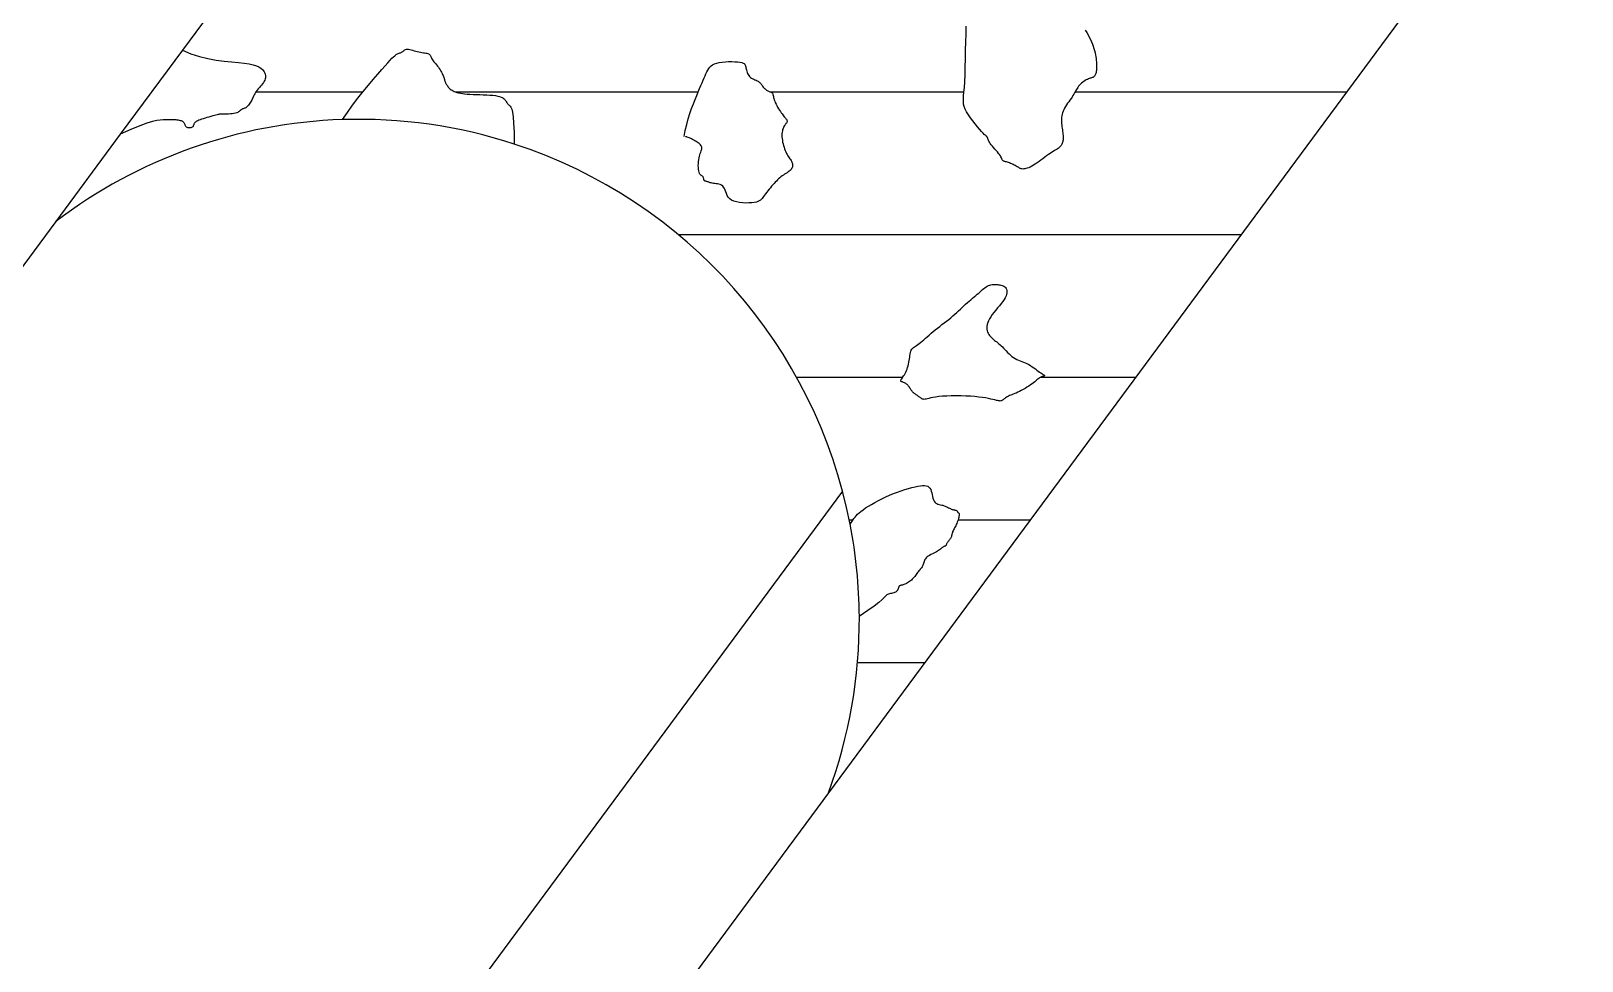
# Model space of a CAD drawing. Header units: millimetres. Extents: x -3 to 2253, y -3 to 1300.
# Drawn here: x 1507.609 to 1508.288, y 903.994 to 904.402 of the extents above; entities that cross this region are included whole.
import ezdxf

# ---------------------------------------------------------------- set-up
doc = ezdxf.new("R2010")
doc.units = ezdxf.units.MM
doc.layers.add('VEILIG', color=7, linetype='Continuous')

# ---------------------------------------------------------------- blocks, each defined once
blk = doc.blocks.new('*X629')
at = {"color": 0}
for p, q in [((101.94453, 103.75), (102.18601, 103.75)), ((101.89259, 103.6875), (101.96097, 103.6875)), ((102.01571, 103.6875), (102.06572, 103.6875)), ((102.13854, 103.6875), (102.24845, 103.6875)), ((101.8464, 103.625), (101.86789, 103.625)), ((101.89657, 103.625), (102.21417, 103.625)), ((102.27068, 103.625), (102.27674, 103.625)), ((101.8002, 103.5625), (102.07651, 103.5625)), ((102.09114, 103.5625), (102.28452, 103.5625)), ((101.77884, 103.5), (101.89203, 103.5)), ((101.94894, 103.5), (102.2741, 103.5)), ((101.70781, 103.4375), (102.14525, 103.4375)), ((102.17809, 103.4375), (102.23139, 103.4375)), ((101.7074, 103.375), (101.75426, 103.375)), ((101.79472, 103.375), (101.90115, 103.375)), ((101.93266, 103.375), (102.01757, 103.375)), ((102.06626, 103.375), (102.1852, 103.375)), ((101.8924, 103.3125), (102.139, 103.3125)), ((101.94423, 103.25), (101.99079, 103.25)), ((102.05123, 103.25), (102.0928, 103.25)), ((101.96731, 103.1875), (101.96899, 103.1875)), ((102.01502, 103.1875), (102.04661, 103.1875)), ((101.97093, 103.125), (102.00041, 103.125))]:
    blk.add_line(p, q, dxfattribs=at)
blk = doc.blocks.new('PIC-26')
at = {"layer": 'VEILIG'}
for p, q in [((2.75007, -0.50533), (2.67515, -0.60669)), ((3.27107, -0.50882), (2.95823, -0.93207)), ((2.67515, -0.60669), (2.6479, -0.64355)), ((2.6479, -0.64355), (2.61963, -0.6818)), ((2.61963, -0.6818), (2.03331, -1.47506)), ((2.96435, -0.7999), (2.28171, -1.72347)), ((2.95823, -0.93207), (2.33437, -1.77612))]:
    blk.add_line(p, q, dxfattribs=at)
for points in [[(3.07073, -0.59801), (3.07135, -0.599), (3.07194, -0.60001), (3.07249, -0.60102), (3.073, -0.60204), (3.07347, -0.60305), (3.07387, -0.60405), (3.07423, -0.60503), (3.07453, -0.606), (3.07478, -0.60693), (3.07499, -0.60784), (3.07517, -0.60873), (3.07531, -0.60958), (3.07542, -0.61039), (3.0755, -0.61118), (3.07557, -0.61192), (3.07562, -0.61263), (3.07565, -0.61329), (3.07566, -0.61392), (3.07565, -0.61451), (3.07562, -0.61507), (3.07557, -0.61558), (3.0755, -0.61606), (3.07542, -0.6165), (3.07531, -0.6169), (3.07519, -0.61726), (3.07504, -0.61759), (3.07488, -0.61787), (3.0747, -0.61812), (3.0745, -0.61833), (3.07428, -0.6185), (3.07404, -0.61864), (3.07378, -0.61875), (3.0735, -0.61884), (3.07319, -0.61893), (3.07285, -0.61904), (3.07248, -0.61916), (3.07208, -0.61932), (3.07164, -0.61952), (3.07116, -0.61978), (3.07066, -0.62008), (3.07014, -0.62043), (3.06963, -0.62082), (3.06912, -0.62123), (3.06863, -0.62167), (3.06818, -0.62212), (3.06777, -0.62257), (3.06741, -0.62303), (3.0671, -0.6235), (3.06682, -0.62397), (3.06655, -0.62446), (3.06628, -0.62496), (3.06599, -0.62549), (3.06568, -0.62605), (3.06533, -0.62664), (3.06492, -0.62727), (3.06447, -0.62793), (3.06399, -0.62861), (3.06349, -0.62931), (3.063, -0.63002), (3.06252, -0.63074), (3.06207, -0.63144), (3.06166, -0.63214), (3.06131, -0.63282), (3.06101, -0.63348), (3.06077, -0.63413), (3.06057, -0.63478), (3.06042, -0.63543), (3.06032, -0.63609), (3.06026, -0.63675), (3.06024, -0.63743), (3.06026, -0.63813), (3.06031, -0.63883), (3.06038, -0.63954), (3.06047, -0.64025), (3.06057, -0.64095), (3.06067, -0.64164), (3.06076, -0.6423), (3.06085, -0.64293), (3.06092, -0.64352), (3.06096, -0.64407), (3.06099, -0.6446), (3.061, -0.64509), (3.06099, -0.64555), (3.06096, -0.64599), (3.06092, -0.6464), (3.06085, -0.64679), (3.06076, -0.64716), (3.06065, -0.64752), (3.06051, -0.64786), (3.06034, -0.64819), (3.06013, -0.64851), (3.05988, -0.64882), (3.05957, -0.64913), (3.05922, -0.64944), (3.05881, -0.64974), (3.05835, -0.65006), (3.05783, -0.65039), (3.05726, -0.65074), (3.05665, -0.65111), (3.05599, -0.65153), (3.05528, -0.65198), (3.05454, -0.65249), (3.05376, -0.65305), (3.05295, -0.65365), (3.05212, -0.65428), (3.05128, -0.65491), (3.05045, -0.65553), (3.04962, -0.65613), (3.04881, -0.65668), (3.04803, -0.65717), (3.04728, -0.65759), (3.04658, -0.65794), (3.04592, -0.65822), (3.04531, -0.65844), (3.04474, -0.65861), (3.04422, -0.65872), (3.04376, -0.65878), (3.04335, -0.6588), (3.04299, -0.65878), (3.04268, -0.65873), (3.04239, -0.65864), (3.04212, -0.65852), (3.04186, -0.65837), (3.04157, -0.6582), (3.04126, -0.658), (3.0409, -0.65778), (3.0405, -0.65754), (3.04004, -0.6573), (3.03956, -0.65704), (3.03905, -0.65679), (3.03853, -0.65655), (3.03801, -0.65632), (3.03751, -0.65612), (3.03704, -0.65595), (3.0366, -0.65582), (3.0362, -0.65571), (3.03583, -0.65562), (3.03551, -0.65554), (3.03522, -0.65547), (3.03498, -0.65538), (3.03477, -0.65527), (3.03459, -0.65514), (3.03446, -0.65496), (3.03434, -0.65475), (3.03423, -0.6545), (3.03411, -0.6542), (3.03396, -0.65385), (3.03376, -0.65345), (3.03351, -0.653), (3.03317, -0.65249), (3.03274, -0.65193), (3.03225, -0.65133), (3.0317, -0.65069), (3.03113, -0.65005), (3.03057, -0.6494), (3.03002, -0.64877), (3.02952, -0.64817), (3.0291, -0.64761), (3.02876, -0.6471), (3.02851, -0.64665), (3.02832, -0.64625), (3.02818, -0.6459), (3.02809, -0.6456), (3.02801, -0.64535), (3.02795, -0.64513), (3.02788, -0.64496), (3.02779, -0.64482), (3.02767, -0.64469), (3.02749, -0.64453), (3.02724, -0.64432), (3.02691, -0.64403), (3.02648, -0.64362), (3.02592, -0.64305), (3.02523, -0.64231), (3.0244, -0.64138), (3.02346, -0.64027), (3.02246, -0.63904), (3.02144, -0.63774), (3.02045, -0.63639), (3.01954, -0.63504), (3.01874, -0.63375), (3.01811, -0.63255), (3.01767, -0.63145), (3.01742, -0.63041), (3.01731, -0.62934), (3.01732, -0.62814), (3.01742, -0.62675), (3.01757, -0.62508), (3.01774, -0.62303), (3.01791, -0.62054), (3.01804, -0.61755), (3.01815, -0.61416), (3.01823, -0.61052), (3.01831, -0.60677), (3.01839, -0.60305), (3.01848, -0.5995), (3.01858, -0.59626)], [(2.67515, -0.60669), (2.67887, -0.6083), (2.68263, -0.60953), (2.68636, -0.61043), (2.69, -0.61107), (2.69348, -0.61152), (2.69672, -0.61185), (2.69967, -0.61212), (2.70224, -0.6124), (2.70439, -0.61274), (2.70615, -0.61314), (2.70757, -0.6136), (2.70868, -0.6141), (2.70953, -0.61463), (2.71017, -0.61517), (2.71064, -0.61572), (2.71099, -0.61626), (2.71126, -0.61679), (2.71145, -0.6173), (2.71156, -0.6178), (2.7116, -0.6183), (2.71156, -0.6188), (2.71145, -0.6193), (2.71126, -0.61981), (2.71099, -0.62033), (2.71065, -0.62088), (2.71025, -0.62143), (2.70981, -0.622), (2.70934, -0.62257), (2.70886, -0.62314), (2.70839, -0.62371), (2.70794, -0.62427), (2.70753, -0.62481), (2.70718, -0.62534), (2.70687, -0.62585), (2.7066, -0.62634), (2.70636, -0.62682), (2.70614, -0.62729), (2.70593, -0.62776), (2.70572, -0.62822), (2.7055, -0.62868), (2.70526, -0.62914), (2.705, -0.62958), (2.70473, -0.63002), (2.70445, -0.63043), (2.70416, -0.63082), (2.70387, -0.63117), (2.70356, -0.63147), (2.70326, -0.63173), (2.70295, -0.63193), (2.70265, -0.63209), (2.70235, -0.63221), (2.70206, -0.63232), (2.70178, -0.63241), (2.70151, -0.6325), (2.70126, -0.63261), (2.70102, -0.63275), (2.7008, -0.63292), (2.70058, -0.63312), (2.70034, -0.63334), (2.70008, -0.63356), (2.69976, -0.63379), (2.69939, -0.63401), (2.69893, -0.63421), (2.69837, -0.63438), (2.69771, -0.63451), (2.69697, -0.63461), (2.69618, -0.63468), (2.69537, -0.63473), (2.69458, -0.63476), (2.69385, -0.63478), (2.6932, -0.63478), (2.69267, -0.63478), (2.69229, -0.63478), (2.69203, -0.63478), (2.69188, -0.63478), (2.69181, -0.63478), (2.6918, -0.63478), (2.69182, -0.63478), (2.69185, -0.63478), (2.69186, -0.63478), (2.69184, -0.63478), (2.69177, -0.63479), (2.69165, -0.63481), (2.69145, -0.63484), (2.69118, -0.63488), (2.69083, -0.63496), (2.69038, -0.63506), (2.68983, -0.63519), (2.68916, -0.63536), (2.68841, -0.63556), (2.6876, -0.63579), (2.68675, -0.63603), (2.68589, -0.63628), (2.68505, -0.63654), (2.68425, -0.63679), (2.68352, -0.63702), (2.68288, -0.63724), (2.68232, -0.63745), (2.68185, -0.63765), (2.68146, -0.63784), (2.68112, -0.63803), (2.68085, -0.63822), (2.68064, -0.63843), (2.68046, -0.63865), (2.68033, -0.63889), (2.68022, -0.63914), (2.68012, -0.63939), (2.68003, -0.63964), (2.67993, -0.63989), (2.6798, -0.64011), (2.67965, -0.64031), (2.67945, -0.64048), (2.67919, -0.64062), (2.67889, -0.64071), (2.67857, -0.64077), (2.67822, -0.64079), (2.67788, -0.64077), (2.67756, -0.64071), (2.67726, -0.64062), (2.677, -0.64048), (2.6768, -0.64031), (2.67664, -0.64011), (2.67652, -0.63989), (2.67642, -0.63964), (2.67633, -0.63939), (2.67623, -0.63914), (2.67612, -0.63889), (2.67599, -0.63865), (2.67581, -0.63843), (2.6756, -0.63823), (2.67535, -0.63805), (2.67506, -0.63789), (2.67472, -0.63774), (2.67434, -0.63762), (2.67392, -0.63752), (2.67344, -0.63743), (2.67292, -0.63736), (2.67235, -0.63731), (2.67173, -0.63728), (2.67105, -0.63725), (2.67031, -0.63724), (2.66951, -0.63723), (2.66864, -0.63723), (2.6677, -0.63723), (2.66667, -0.63724), (2.66546, -0.63733), (2.66394, -0.63756), (2.66202, -0.63802), (2.65956, -0.63877), (2.65647, -0.6399), (2.65262, -0.64146), (2.6479, -0.64355)], [(2.74524, -0.63714), (2.74743, -0.63397), (2.74971, -0.63084), (2.75205, -0.62778), (2.75437, -0.62485), (2.75664, -0.62209), (2.75878, -0.61954), (2.76075, -0.61724), (2.76248, -0.61525), (2.76395, -0.61358), (2.76516, -0.61222), (2.76615, -0.61114), (2.76696, -0.61029), (2.76761, -0.60964), (2.76815, -0.60915), (2.7686, -0.60879), (2.769, -0.60853), (2.76937, -0.60833), (2.76972, -0.60817), (2.77005, -0.60805), (2.77037, -0.60794), (2.77067, -0.60785), (2.77094, -0.60776), (2.7712, -0.60765), (2.77144, -0.60751), (2.77166, -0.60734), (2.77187, -0.60715), (2.77209, -0.60695), (2.77233, -0.60675), (2.77259, -0.60657), (2.7729, -0.60642), (2.77326, -0.60633), (2.77368, -0.60629), (2.77417, -0.60633), (2.77473, -0.60642), (2.77534, -0.60657), (2.77599, -0.60675), (2.77667, -0.60695), (2.77737, -0.60715), (2.77807, -0.60734), (2.77877, -0.60751), (2.77944, -0.60765), (2.78009, -0.60775), (2.78071, -0.60784), (2.78128, -0.60792), (2.78181, -0.608), (2.78229, -0.60808), (2.7827, -0.60819), (2.78304, -0.60833), (2.78331, -0.6085), (2.78352, -0.6087), (2.78369, -0.60895), (2.78383, -0.60922), (2.78396, -0.60952), (2.7841, -0.60984), (2.78426, -0.61019), (2.78446, -0.61057), (2.78472, -0.61096), (2.78502, -0.61137), (2.78537, -0.6118), (2.78574, -0.61224), (2.78613, -0.61271), (2.78652, -0.6132), (2.78692, -0.6137), (2.78731, -0.61423), (2.78768, -0.61477), (2.78803, -0.61532), (2.78836, -0.61587), (2.78866, -0.61642), (2.78893, -0.61694), (2.78917, -0.61743), (2.78938, -0.61789), (2.78955, -0.6183), (2.78969, -0.61865), (2.78979, -0.61896), (2.78987, -0.61923), (2.78993, -0.61947), (2.78999, -0.61969), (2.79004, -0.6199), (2.79009, -0.62011), (2.79016, -0.62033), (2.79025, -0.62057), (2.79035, -0.62083), (2.79048, -0.6211), (2.79062, -0.62138), (2.79078, -0.62167), (2.79096, -0.62197), (2.79116, -0.62227), (2.79138, -0.62257), (2.79162, -0.62288), (2.79189, -0.62318), (2.79218, -0.62348), (2.7925, -0.62377), (2.79287, -0.62405), (2.79327, -0.62432), (2.79373, -0.62457), (2.79423, -0.62481), (2.7948, -0.62503), (2.79543, -0.62523), (2.79614, -0.62541), (2.79693, -0.62557), (2.79782, -0.62572), (2.79881, -0.62584), (2.79992, -0.62595), (2.80115, -0.62603), (2.80251, -0.6261), (2.80396, -0.62616), (2.80546, -0.62621), (2.80698, -0.62626), (2.80846, -0.62632), (2.80988, -0.6264), (2.81119, -0.62651), (2.81235, -0.62664), (2.81332, -0.62681), (2.81413, -0.62702), (2.81479, -0.62725), (2.81532, -0.62751), (2.81575, -0.62778), (2.8161, -0.62807), (2.81638, -0.62837), (2.81662, -0.62868), (2.81684, -0.62898), (2.81705, -0.62929), (2.81725, -0.62959), (2.81746, -0.62989), (2.81768, -0.63018), (2.81791, -0.63047), (2.81816, -0.63075), (2.81845, -0.63102), (2.81877, -0.63131), (2.81911, -0.63177), (2.81945, -0.63257), (2.81978, -0.63389), (2.82006, -0.6359), (2.82028, -0.63878), (2.82043, -0.6427), (2.82049, -0.64785)], [(2.89498, -0.64455), (2.89549, -0.64186), (2.89609, -0.63929), (2.89677, -0.63685), (2.8975, -0.63453), (2.89825, -0.63235), (2.89901, -0.6303), (2.89976, -0.6284), (2.90047, -0.62664), (2.90113, -0.62504), (2.90174, -0.62357), (2.9023, -0.62224), (2.90281, -0.62102), (2.90329, -0.61991), (2.90374, -0.61889), (2.90415, -0.61795), (2.90454, -0.61708), (2.90492, -0.61627), (2.9053, -0.61552), (2.90572, -0.61483), (2.9062, -0.6142), (2.90676, -0.61365), (2.90743, -0.61316), (2.90825, -0.61274), (2.90922, -0.6124), (2.91038, -0.61213), (2.91167, -0.61193), (2.91305, -0.6118), (2.91446, -0.61174), (2.91586, -0.61172), (2.91718, -0.61177), (2.91838, -0.61186), (2.9194, -0.61199), (2.92021, -0.61216), (2.92082, -0.61237), (2.92126, -0.61262), (2.92156, -0.61291), (2.92176, -0.61323), (2.92189, -0.61359), (2.92197, -0.61399), (2.92205, -0.61443), (2.92213, -0.61491), (2.92224, -0.61541), (2.92238, -0.61592), (2.92255, -0.61644), (2.92277, -0.61695), (2.92302, -0.61744), (2.92332, -0.61789), (2.92367, -0.6183), (2.92408, -0.61865), (2.92453, -0.61896), (2.92501, -0.61923), (2.92551, -0.61947), (2.926, -0.61969), (2.92648, -0.6199), (2.92693, -0.62011), (2.92734, -0.62033), (2.92769, -0.62057), (2.928, -0.62083), (2.92827, -0.6211), (2.92851, -0.62138), (2.92873, -0.62167), (2.92894, -0.62197), (2.92915, -0.62227), (2.92937, -0.62257), (2.92961, -0.62288), (2.92987, -0.62318), (2.93013, -0.62347), (2.93042, -0.62374), (2.93071, -0.624), (2.931, -0.62423), (2.93131, -0.62444), (2.93161, -0.62461), (2.93192, -0.62474), (2.93222, -0.62485), (2.93251, -0.62495), (2.93278, -0.62504), (2.93304, -0.62514), (2.93327, -0.62527), (2.93348, -0.62542), (2.93365, -0.62563), (2.93378, -0.62588), (2.93389, -0.62619), (2.93399, -0.62656), (2.93408, -0.62697), (2.93418, -0.62744), (2.93431, -0.62794), (2.93446, -0.62849), (2.93466, -0.62909), (2.93492, -0.62971), (2.93522, -0.63037), (2.93557, -0.63104), (2.93594, -0.63171), (2.93633, -0.63237), (2.93673, -0.63301), (2.93712, -0.63361), (2.93751, -0.63417), (2.93789, -0.63468), (2.93824, -0.63513), (2.93856, -0.63554), (2.93886, -0.6359), (2.93913, -0.63623), (2.93937, -0.63652), (2.93958, -0.63678), (2.93975, -0.63702), (2.93989, -0.63724), (2.93998, -0.63745), (2.94004, -0.63765), (2.94006, -0.63784), (2.94004, -0.63803), (2.93998, -0.63822), (2.93989, -0.63843), (2.93975, -0.63865), (2.93958, -0.63889), (2.93938, -0.63915), (2.93917, -0.63945), (2.93894, -0.63977), (2.93871, -0.64013), (2.93849, -0.64054), (2.93829, -0.64099), (2.93812, -0.6415), (2.93799, -0.64206), (2.9379, -0.64267), (2.93784, -0.64333), (2.93782, -0.64402), (2.93784, -0.64474), (2.9379, -0.64548), (2.93799, -0.64623), (2.93812, -0.647), (2.9383, -0.64776), (2.9385, -0.64851), (2.93873, -0.64925), (2.93899, -0.64997), (2.93927, -0.65066), (2.93956, -0.65132), (2.93986, -0.65193), (2.94016, -0.65249), (2.94046, -0.653), (2.94076, -0.65346), (2.94105, -0.65388), (2.94133, -0.65427), (2.94159, -0.65464), (2.94182, -0.65501), (2.94202, -0.65537), (2.94219, -0.65575), (2.94233, -0.65614), (2.94242, -0.65654), (2.94246, -0.65696), (2.94245, -0.65738), (2.94238, -0.65779), (2.94225, -0.65821), (2.94206, -0.65861), (2.94179, -0.659), (2.94145, -0.65938), (2.94104, -0.65973), (2.94058, -0.66008), (2.94008, -0.66043), (2.93956, -0.66077), (2.93901, -0.66112), (2.93846, -0.66148), (2.93792, -0.66185), (2.9374, -0.66224), (2.93688, -0.66266), (2.93638, -0.66309), (2.93589, -0.66356), (2.93539, -0.66405), (2.93489, -0.66457), (2.93438, -0.66513), (2.93385, -0.66572), (2.93331, -0.66635), (2.93276, -0.667), (2.9322, -0.66767), (2.93166, -0.66834), (2.93114, -0.669), (2.93064, -0.66964), (2.93019, -0.67025), (2.92978, -0.67081), (2.92942, -0.67131), (2.92909, -0.67176), (2.92874, -0.67216), (2.92836, -0.67251), (2.92789, -0.67281), (2.92732, -0.67307), (2.9266, -0.67328), (2.92571, -0.67345), (2.92462, -0.67358), (2.92338, -0.67367), (2.92204, -0.67369), (2.92065, -0.67363), (2.91927, -0.67349), (2.91795, -0.67325), (2.91676, -0.67291), (2.91574, -0.67244), (2.91493, -0.67184), (2.91431, -0.67114), (2.91384, -0.67038), (2.91347, -0.66959), (2.91317, -0.66879), (2.9129, -0.66803), (2.91262, -0.66733), (2.91228, -0.66674), (2.91185, -0.66627), (2.91135, -0.66591), (2.91079, -0.66565), (2.91019, -0.66547), (2.90957, -0.66534), (2.90896, -0.66525), (2.90836, -0.66518), (2.9078, -0.66511), (2.90729, -0.66502), (2.90684, -0.66492), (2.90643, -0.66482), (2.90607, -0.6647), (2.90574, -0.66459), (2.90545, -0.66448), (2.90519, -0.66438), (2.90495, -0.66429), (2.90473, -0.66423), (2.90453, -0.66417), (2.90435, -0.66412), (2.90419, -0.66407), (2.90404, -0.664), (2.90392, -0.66392), (2.90381, -0.66382), (2.90373, -0.66368), (2.90366, -0.66351), (2.9036, -0.66332), (2.90355, -0.6631), (2.9035, -0.66287), (2.90344, -0.66264), (2.90336, -0.66242), (2.90325, -0.66223), (2.90312, -0.66206), (2.90295, -0.66192), (2.90275, -0.6618), (2.90253, -0.66167), (2.9023, -0.66152), (2.90208, -0.66132), (2.90186, -0.66105), (2.90166, -0.6607), (2.90149, -0.66022), (2.90136, -0.65963), (2.90126, -0.65892), (2.9012, -0.65814), (2.90118, -0.6573), (2.9012, -0.65643), (2.90126, -0.65556), (2.90136, -0.65471), (2.90149, -0.65392), (2.90166, -0.65319), (2.90185, -0.65253), (2.90206, -0.65194), (2.90225, -0.6514), (2.90243, -0.6509), (2.90258, -0.65045), (2.90268, -0.65003), (2.90271, -0.64964), (2.90267, -0.64927), (2.90256, -0.64891), (2.90239, -0.64857), (2.90215, -0.64824), (2.90186, -0.64792), (2.90151, -0.64761), (2.90111, -0.6473), (2.90068, -0.647), (2.9002, -0.64669), (2.8997, -0.64639), (2.89918, -0.6461), (2.89865, -0.64583), (2.89813, -0.64557), (2.89763, -0.64534), (2.89715, -0.64513), (2.89671, -0.64496), (2.89631, -0.64483), (2.89598, -0.64472), (2.89573, -0.64465), (2.89558, -0.6446), (2.89553, -0.64457), (2.89561, -0.64456), (2.89582, -0.64455), (2.8962, -0.64455)], [(2.96768, -0.8144), (2.9683, -0.8135), (2.96885, -0.8127), (2.96935, -0.81199), (2.96984, -0.81133), (2.97036, -0.8107), (2.97094, -0.81008), (2.97162, -0.80946), (2.97242, -0.8088), (2.97337, -0.80808), (2.97448, -0.80732), (2.97571, -0.80653), (2.97706, -0.80572), (2.97851, -0.80489), (2.98005, -0.80407), (2.98165, -0.80327), (2.98331, -0.80249), (2.985, -0.80174), (2.98671, -0.80104), (2.98842, -0.80039), (2.9901, -0.79979), (2.99173, -0.79925), (2.9933, -0.79877), (2.99477, -0.79835), (2.99613, -0.79801), (2.99736, -0.79774), (2.99846, -0.79756), (2.99944, -0.79747), (3.0003, -0.79747), (3.00105, -0.79759), (3.00168, -0.79781), (3.00221, -0.79815), (3.00264, -0.79862), (3.00298, -0.79921), (3.00324, -0.79991), (3.00345, -0.80067), (3.00363, -0.80147), (3.0038, -0.80226), (3.00399, -0.80303), (3.0042, -0.80372), (3.00447, -0.80432), (3.00481, -0.80479), (3.00522, -0.80515), (3.00568, -0.80542), (3.00618, -0.80562), (3.00671, -0.80577), (3.00725, -0.80589), (3.0078, -0.80601), (3.00834, -0.80615), (3.00886, -0.80632), (3.00937, -0.80652), (3.00986, -0.80674), (3.01032, -0.80696), (3.01077, -0.80719), (3.0112, -0.80741), (3.01161, -0.80761), (3.012, -0.80778), (3.01238, -0.80791), (3.01273, -0.80802), (3.01305, -0.8081), (3.01335, -0.80816), (3.01362, -0.80821), (3.01386, -0.80826), (3.01407, -0.80832), (3.01424, -0.80839), (3.01438, -0.80847), (3.01448, -0.80857), (3.01456, -0.80868), (3.01462, -0.8088), (3.01468, -0.80891), (3.01473, -0.80902), (3.01478, -0.80912), (3.01485, -0.8092), (3.01494, -0.80927), (3.01503, -0.80933), (3.01514, -0.8094), (3.01523, -0.80948), (3.01532, -0.80959), (3.0154, -0.80975), (3.01545, -0.80995), (3.01546, -0.81022), (3.01544, -0.81056), (3.01539, -0.81097), (3.0153, -0.81143), (3.01518, -0.81192), (3.01504, -0.81245), (3.01486, -0.813), (3.01466, -0.81354), (3.01445, -0.81409), (3.01421, -0.81461), (3.01396, -0.81512), (3.01371, -0.8156), (3.01345, -0.81607), (3.01321, -0.81652), (3.01299, -0.81695), (3.01278, -0.81736), (3.01261, -0.81775), (3.01248, -0.81812), (3.01237, -0.81848), (3.01228, -0.81882), (3.01221, -0.81915), (3.01213, -0.81947), (3.01204, -0.81978), (3.01194, -0.82009), (3.0118, -0.8204), (3.01163, -0.8207), (3.01143, -0.821), (3.01121, -0.8213), (3.01099, -0.82159), (3.01076, -0.82187), (3.01054, -0.82214), (3.01034, -0.8224), (3.01017, -0.82263), (3.01004, -0.82285), (3.00993, -0.82305), (3.00985, -0.82324), (3.00979, -0.8234), (3.00974, -0.82354), (3.00969, -0.82366), (3.00963, -0.82377), (3.00956, -0.82386), (3.00948, -0.82392), (3.00937, -0.82398), (3.00925, -0.82403), (3.0091, -0.82408), (3.00894, -0.82415), (3.00876, -0.82423), (3.00856, -0.82433), (3.00834, -0.82447), (3.0081, -0.82464), (3.00784, -0.82484), (3.00755, -0.82507), (3.00722, -0.82533), (3.00686, -0.82561), (3.00645, -0.8259), (3.006, -0.8262), (3.00549, -0.8265), (3.00493, -0.82681), (3.00433, -0.82712), (3.00372, -0.82743), (3.0031, -0.82775), (3.0025, -0.82808), (3.00194, -0.82842), (3.00144, -0.82877), (3.00101, -0.82915), (3.00068, -0.82954), (3.00042, -0.82994), (3.00022, -0.83036), (3.00007, -0.83078), (2.99995, -0.83119), (2.99984, -0.83161), (2.99972, -0.83201), (2.99959, -0.8324), (2.99942, -0.83278), (2.99921, -0.83314), (2.99898, -0.83348), (2.99872, -0.83383), (2.99845, -0.83417), (2.99816, -0.83452), (2.99786, -0.83488), (2.99755, -0.83525), (2.99725, -0.83564), (2.99694, -0.83605), (2.99663, -0.83646), (2.99631, -0.83688), (2.99598, -0.8373), (2.99564, -0.83771), (2.99528, -0.83812), (2.99491, -0.83851), (2.99452, -0.83888), (2.99411, -0.83923), (2.9937, -0.83956), (2.99328, -0.83986), (2.99286, -0.84013), (2.99245, -0.84037), (2.99204, -0.84058), (2.99165, -0.84075), (2.99128, -0.84088), (2.99093, -0.84099), (2.9906, -0.84107), (2.9903, -0.84113), (2.99003, -0.84118), (2.98979, -0.84123), (2.98958, -0.84129), (2.98941, -0.84136), (2.98928, -0.84144), (2.98917, -0.84155), (2.98909, -0.84167), (2.98903, -0.84182), (2.98898, -0.84198), (2.98893, -0.84216), (2.98887, -0.84236), (2.9888, -0.84258), (2.98872, -0.84282), (2.9886, -0.84307), (2.98847, -0.84332), (2.98829, -0.84357), (2.98808, -0.84381), (2.98783, -0.84404), (2.98753, -0.84424), (2.98717, -0.84441), (2.98677, -0.84455), (2.98632, -0.84466), (2.98585, -0.84475), (2.98537, -0.84484), (2.9849, -0.84495), (2.98445, -0.84507), (2.98405, -0.84523), (2.98371, -0.84543), (2.98342, -0.8457), (2.98307, -0.84609), (2.98251, -0.84668), (2.9816, -0.84752), (2.98021, -0.8487), (2.9782, -0.85027), (2.97541, -0.8523), (2.97172, -0.85487)]]:
    blk.add_lwpolyline(points, dxfattribs=at)
blk.add_lwpolyline([(2.99796, -0.73532), (2.99859, -0.73483), (2.99926, -0.73427), (2.99996, -0.73365), (3.00071, -0.73298), (3.00149, -0.73228), (3.00231, -0.73155), (3.00317, -0.73079), (3.00407, -0.73003), (3.005, -0.72927), (3.00596, -0.72851), (3.00694, -0.72774), (3.00793, -0.72698), (3.00892, -0.72622), (3.0099, -0.72545), (3.01087, -0.72469), (3.0118, -0.72393), (3.0127, -0.72316), (3.01356, -0.7224), (3.0144, -0.72165), (3.01521, -0.7209), (3.016, -0.72016), (3.01678, -0.71943), (3.01755, -0.71872), (3.01831, -0.71802), (3.01908, -0.71735), (3.01983, -0.71669), (3.02058, -0.71605), (3.02131, -0.71543), (3.02203, -0.71483), (3.02272, -0.71425), (3.02338, -0.71368), (3.02401, -0.71314), (3.0246, -0.71262), (3.02517, -0.71212), (3.0257, -0.71164), (3.02622, -0.71121), (3.02674, -0.71081), (3.02725, -0.71045), (3.02776, -0.71014), (3.02829, -0.70988), (3.02883, -0.70968), (3.02939, -0.70953), (3.02995, -0.70943), (3.03052, -0.70937), (3.0311, -0.70935), (3.03166, -0.70937), (3.03222, -0.70941), (3.03276, -0.70948), (3.03329, -0.70956), (3.03379, -0.70967), (3.03426, -0.70981), (3.0347, -0.70999), (3.0351, -0.7102), (3.03545, -0.71045), (3.03576, -0.71075), (3.03602, -0.7111), (3.03622, -0.71151), (3.03635, -0.71198), (3.03641, -0.71251), (3.03638, -0.71309), (3.03625, -0.71373), (3.03602, -0.71442), (3.03567, -0.71518), (3.03521, -0.71599), (3.03461, -0.71686), (3.03391, -0.71777), (3.03314, -0.71871), (3.03233, -0.71968), (3.03151, -0.72065), (3.03071, -0.72163), (3.02997, -0.72259), (3.0293, -0.72352), (3.02875, -0.72442), (3.0283, -0.72527), (3.02796, -0.7261), (3.02773, -0.72688), (3.02758, -0.72762), (3.02753, -0.72833), (3.02756, -0.729), (3.02767, -0.72963), (3.02786, -0.73022), (3.02812, -0.73077), (3.02843, -0.7313), (3.02879, -0.73179), (3.02919, -0.73225), (3.02962, -0.73269), (3.03007, -0.7331), (3.03052, -0.73349), (3.03098, -0.73387), (3.03144, -0.73423), (3.03191, -0.73459), (3.03238, -0.73497), (3.03286, -0.73536), (3.03336, -0.73578), (3.03387, -0.73624), (3.03439, -0.73675), (3.03493, -0.73731), (3.0355, -0.73791), (3.03608, -0.73853), (3.03668, -0.73917), (3.0373, -0.73979), (3.03794, -0.74038), (3.0386, -0.74094), (3.03928, -0.74143), (3.03997, -0.74185), (3.04068, -0.74221), (3.04141, -0.74253), (3.04215, -0.74283), (3.0429, -0.74311), (3.04365, -0.7434), (3.04442, -0.74372), (3.04518, -0.74408), (3.04594, -0.74448), (3.04669, -0.74493), (3.04744, -0.74541), (3.04815, -0.74591), (3.04884, -0.7464), (3.0495, -0.74688), (3.05011, -0.74733), (3.05067, -0.74774), (3.05118, -0.74809), (3.05162, -0.74839), (3.05201, -0.74865), (3.05233, -0.74886), (3.05258, -0.74903), (3.05276, -0.74917), (3.05287, -0.74928), (3.05291, -0.74937), (3.05288, -0.74943), (3.05277, -0.74949), (3.05261, -0.74954), (3.0524, -0.7496), (3.05216, -0.74966), (3.05188, -0.74974), (3.05159, -0.74984), (3.05128, -0.74998), (3.05098, -0.75015), (3.05066, -0.75036), (3.05032, -0.75061), (3.04996, -0.75089), (3.04956, -0.75122), (3.04911, -0.75158), (3.0486, -0.75198), (3.04803, -0.75242), (3.04738, -0.75289), (3.04667, -0.7534), (3.04592, -0.75391), (3.04513, -0.75443), (3.04432, -0.75494), (3.04351, -0.75542), (3.0427, -0.75588), (3.04192, -0.75629), (3.04118, -0.75664), (3.04047, -0.75695), (3.0398, -0.75722), (3.03917, -0.75746), (3.03858, -0.75768), (3.03803, -0.75789), (3.03751, -0.7581), (3.03704, -0.75832), (3.0366, -0.75856), (3.03619, -0.75881), (3.03582, -0.75906), (3.03549, -0.75931), (3.03517, -0.75956), (3.03489, -0.75978), (3.03463, -0.75998), (3.03439, -0.76015), (3.03417, -0.76029), (3.03395, -0.76038), (3.03371, -0.76044), (3.03345, -0.76046), (3.03314, -0.76044), (3.03276, -0.76038), (3.0323, -0.76029), (3.03175, -0.76015), (3.03108, -0.75998), (3.03028, -0.75978), (3.02936, -0.75957), (3.02829, -0.75934), (3.02706, -0.75911), (3.02568, -0.75889), (3.02412, -0.7587), (3.02238, -0.75853), (3.02047, -0.75839), (3.01841, -0.7583), (3.01629, -0.75824), (3.01414, -0.75822), (3.01203, -0.75824), (3.01002, -0.7583), (3.00816, -0.75839), (3.00651, -0.75853), (3.00511, -0.75869), (3.00395, -0.75889), (3.00299, -0.75909), (3.00221, -0.75929), (3.00157, -0.75947), (3.00104, -0.75961), (3.0006, -0.75971), (3.0002, -0.75975), (2.99983, -0.75971), (2.99947, -0.75961), (2.99913, -0.75946), (2.9988, -0.75926), (2.99848, -0.75904), (2.99817, -0.7588), (2.99786, -0.75856), (2.99755, -0.75832), (2.99725, -0.7581), (2.99695, -0.7579), (2.99665, -0.7577), (2.99636, -0.75751), (2.99608, -0.75732), (2.99581, -0.75712), (2.99555, -0.75691), (2.99531, -0.75669), (2.99509, -0.75646), (2.99489, -0.7562), (2.99469, -0.75593), (2.9945, -0.75565), (2.99431, -0.75536), (2.99411, -0.75506), (2.99391, -0.75476), (2.99369, -0.75445), (2.99345, -0.75415), (2.99319, -0.75385), (2.99292, -0.75356), (2.99264, -0.75328), (2.99235, -0.75303), (2.99205, -0.75279), (2.99175, -0.75259), (2.99145, -0.75242), (2.99114, -0.75228), (2.99085, -0.75218), (2.99057, -0.75209), (2.99033, -0.75201), (2.99012, -0.75193), (2.98996, -0.75185), (2.98986, -0.75174), (2.98982, -0.75161), (2.98986, -0.75143), (2.98996, -0.75122), (2.99012, -0.75097), (2.99033, -0.75066), (2.99057, -0.75032), (2.99085, -0.74992), (2.99114, -0.74947), (2.99145, -0.74896), (2.99175, -0.7484), (2.99205, -0.74779), (2.99234, -0.74713), (2.99262, -0.74644), (2.99287, -0.74572), (2.99311, -0.74498), (2.99331, -0.74423), (2.99348, -0.74346), (2.99362, -0.7427), (2.99373, -0.74195), (2.99382, -0.74122), (2.99392, -0.74051), (2.99402, -0.73985), (2.99414, -0.73923), (2.9943, -0.73867), (2.9945, -0.73817), (2.99476, -0.73775), (2.99507, -0.73738), (2.99543, -0.73706), (2.99585, -0.73675), (2.99631, -0.73644), (2.99682, -0.73611), (2.99737, -0.73575)], close=True, dxfattribs=at)
blk.add_circle((0, 0), 5, dxfattribs=at)
for centre, radius, start, end in [((0, 0), 4.21053, 320.37938, 129.62062), ((0, 0), 4.21053, 140.37938, 309.62062), ((2.75243, -0.85632), 0.2193, 91.8782, 127.27056), ((2.75243, -0.85632), 0.2193, 71.92008, 91.8782), ((2.75243, -0.85632), 0.2193, 11.02074, 71.92008), ((2.75243, -0.85632), 0.2193, 0.3788, 11.02074), ((2.75243, -0.85632), 0.2193, 339.79097, 0.3788)]:
    blk.add_arc(centre, radius, start, end, dxfattribs=at)
blk.add_blockref('*X629', (-99, -104), dxfattribs=at)

msp = doc.modelspace()

# ---------------------------------------------------------------- block references
msp.add_blockref('PIC-26', (1505, 905))

doc.saveas('drawing.dxf')
